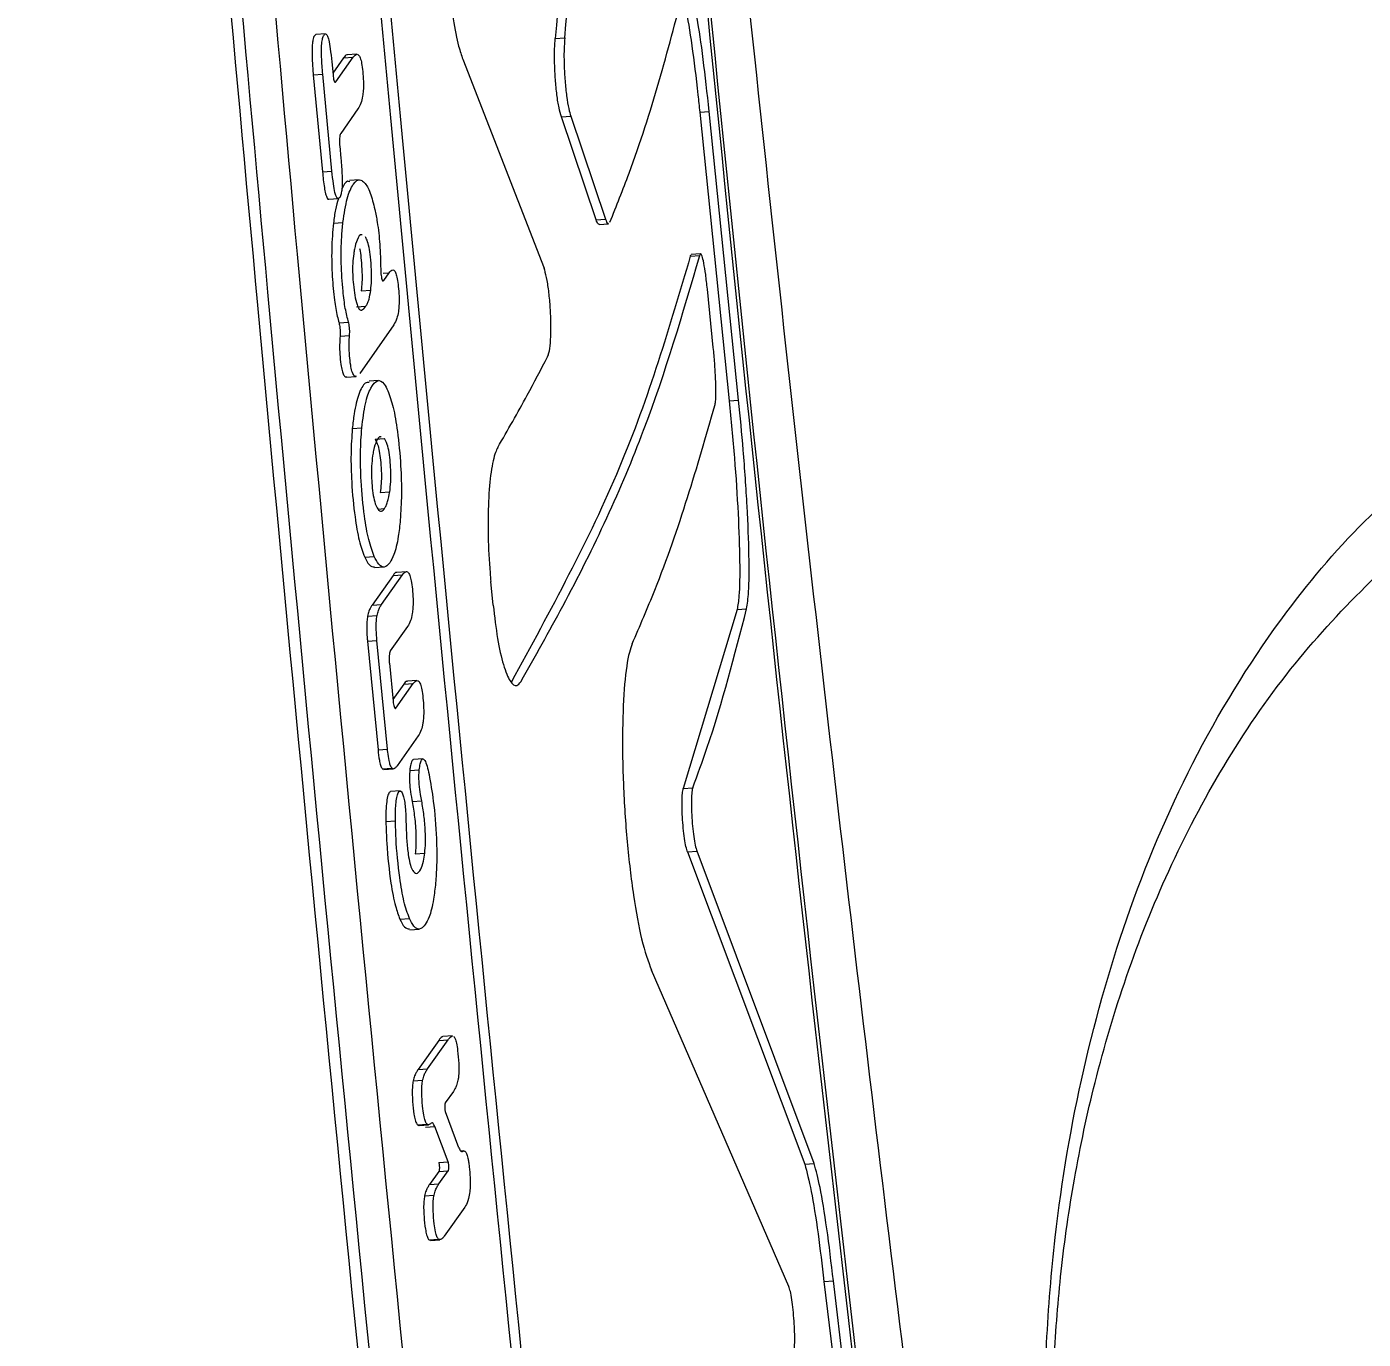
# Model space of a CAD drawing. Header units: millimetres. Extents: x -7720 to 6073, y -7402 to 5433.
# Drawn here: x 1649.54 to 1677.67, y -617.11 to -589.48 of the extents above; entities that cross this region are included whole.
import ezdxf

# ---------------------------------------------------------------- set-up
doc = ezdxf.new("R2010")
doc.units = ezdxf.units.MM
for name, color, linetype in [('DIKOM_ОБЪЕКТ', 7, 'Continuous'), ('DIKOM_РАЗМЕР_ЗОНА', 7, 'Continuous'), ('DIKOM_РАЗМЕР_ОБЪЕКТА', 7, 'Continuous')]:
    doc.layers.add(name, color=color, linetype=linetype)
doc.styles.add('style1', font='arial.ttf', dxfattribs={"width": 0.8})
doc.dimstyles.new('1-50', dxfattribs={"dimtxt": 300, "dimasz": 200, "dimexe": 100, "dimexo": 0, "dimgap": 100, "dimtad": 1, "dimtxsty": 'style1', "dimcen": 200, "dimclrd": 7, "dimclre": 7, "dimclrt": 7, "dimadec": 1, "dimazin": 2, "dimtfac": 1, "dimtmove": 0, "dimatfit": 2, "dimfxl": 0, "dimlwd": 25, "dimlwe": 18, "dimarcsym": 0})

# ---------------------------------------------------------------- blocks, each defined once
blk = doc.blocks.new('*D1')
at = {"layer": 'Defpoints', "color": 0, "transparency": 16777216}
for p in [(-3938.714, 77.288), (4572.676, -275.211), (4572.676, -6577.897)]:
    blk.add_point(p, dxfattribs=at)
at = {"layer": 'DIKOM_РАЗМЕР_ОБЪЕКТА', "color": 7, "lineweight": 18, "transparency": 16777216}
for p, q in [((-3938.714, 77.288), (-3938.714, -6677.897)), ((4572.676, -275.211), (4572.676, -6677.897))]:
    blk.add_line(p, q, dxfattribs=at)
at = {"layer": 'DIKOM_РАЗМЕР_ОБЪЕКТА', "color": 7, "lineweight": 25, "transparency": 16777216}
blk.add_line((-3738.714, -6577.897), (4372.676, -6577.897), dxfattribs=at)
at = {"layer": 'DIKOM_РАЗМЕР_ОБЪЕКТА', "color": 7, "transparency": 16777216}
for points in [[(-3738.714, -6544.563), (-3738.714, -6611.23), (-3938.714, -6577.897)], [(4372.676, -6544.563), (4372.676, -6611.23), (4572.676, -6577.897)]]:
    blk.add_solid(points, dxfattribs=at)
at = {"layer": 'DIKOM_РАЗМЕР_ОБЪЕКТА', "color": 7, "transparency": 16777216, "insert": (316.981, -6324.725), "char_height": 300, "attachment_point": 5, "style": 'style1'}
blk.add_mtext('8500', dxfattribs=at)
blk = doc.blocks.new('*D2')
at = {"layer": 'Defpoints', "color": 0, "transparency": 16777216}
for p in [(-2365.162, 5433.022), (-7269.562, -6016.09), (1800.959, -6016.09)]:
    blk.add_point(p, dxfattribs=at)
at = {"layer": 'DIKOM_РАЗМЕР_ЗОНА', "color": 7, "lineweight": 18, "transparency": 16777216}
for p, q in [((-2365.162, 5433.022), (-7369.562, 5433.022)), ((1800.959, -6016.09), (-7369.562, -6016.09))]:
    blk.add_line(p, q, dxfattribs=at)
at = {"layer": 'DIKOM_РАЗМЕР_ЗОНА', "color": 7, "lineweight": 25, "transparency": 16777216}
blk.add_line((-7269.562, 5233.022), (-7269.562, -5816.09), dxfattribs=at)
at = {"layer": 'DIKOM_РАЗМЕР_ЗОНА', "color": 7, "transparency": 16777216}
for points in [[(-7302.895, 5233.022), (-7236.229, 5233.022), (-7269.562, 5433.022)], [(-7302.895, -5816.09), (-7236.229, -5816.09), (-7269.562, -6016.09)]]:
    blk.add_solid(points, dxfattribs=at)
at = {"layer": 'DIKOM_РАЗМЕР_ЗОНА', "color": 7, "transparency": 16777216, "insert": (-7522.734, -291.534), "char_height": 300, "attachment_point": 5, "rotation": 90, "style": 'style1'}
blk.add_mtext('11500', dxfattribs=at)
blk = doc.blocks.new('*D3')
at = {"layer": 'Defpoints', "color": 0, "transparency": 16777216}
for p in [(-5938.714, -432.437), (6072.676, -1006.937), (6072.676, -7302.437)]:
    blk.add_point(p, dxfattribs=at)
at = {"layer": 'DIKOM_РАЗМЕР_ЗОНА', "color": 7, "lineweight": 18, "transparency": 16777216}
for p, q in [((-5938.714, -432.437), (-5938.714, -7402.437)), ((6072.676, -1006.937), (6072.676, -7402.437))]:
    blk.add_line(p, q, dxfattribs=at)
at = {"layer": 'DIKOM_РАЗМЕР_ЗОНА', "color": 7, "lineweight": 25, "transparency": 16777216}
blk.add_line((-5738.714, -7302.437), (5872.676, -7302.437), dxfattribs=at)
at = {"layer": 'DIKOM_РАЗМЕР_ЗОНА', "color": 7, "transparency": 16777216}
for points in [[(-5738.714, -7269.103), (-5738.714, -7335.77), (-5938.714, -7302.437)], [(5872.676, -7269.103), (5872.676, -7335.77), (6072.676, -7302.437)]]:
    blk.add_solid(points, dxfattribs=at)
at = {"layer": 'DIKOM_РАЗМЕР_ЗОНА', "color": 7, "transparency": 16777216, "insert": (66.981, -7049.265), "char_height": 300, "attachment_point": 5, "style": 'style1'}
blk.add_mtext('12000', dxfattribs=at)

msp = doc.modelspace()

# ---------------------------------------------------------------- linework, layer by layer
at = {"layer": 'DIKOM_ОБЪЕКТ', "color": 7, "linetype": 'Continuous', "lineweight": 15}
for p, q in [((1655.826, -589.627), (1655.626, -589.641)), ((1660.664, -589.722), (1660.863, -589.708)), ((1655.959, -590.218), (1655.985, -590.49)), ((1656.208, -590.133), (1655.981, -590.455)), ((1656.044, -590.637), (1656.408, -590.119)), ((1656.208, -590.133), (1656.408, -590.119)), ((1656.486, -590.054), (1656.286, -590.068)), ((1658.718, -590.16), (1660.427, -594.562)), ((1655.57, -590.491), (1655.77, -590.477)), ((1655.57, -590.491), (1655.763, -592.529)), ((1655.962, -592.515), (1655.77, -590.477)), ((1656.024, -590.638), (1656.044, -590.637)), ((1656.511, -591.206), (1656.147, -591.724)), ((1660.792, -591.376), (1660.99, -591.362)), ((1660.99, -591.362), (1661.72, -593.526)), ((1663.705, -591.272), (1663.903, -591.258)), ((1663.705, -591.272), (1664.326, -597.356)), ((1664.524, -597.342), (1663.903, -591.258)), ((1661.521, -593.54), (1660.792, -591.376)), ((1656.126, -591.983), (1656.151, -592.252)), ((1655.763, -592.529), (1655.962, -592.515)), ((1656.535, -592.701), (1656.335, -592.715)), ((1655.895, -593.109), (1656.095, -593.095)), ((1655.995, -593.61), (1656.195, -593.596)), ((1661.521, -593.54), (1661.72, -593.526)), ((1661.585, -593.641), (1661.784, -593.627)), ((1663.506, -594.308), (1663.705, -594.294)), ((1663.724, -594.26), (1663.526, -594.274)), ((1657.04, -594.667), (1657.164, -594.659)), ((1657.052, -594.823), (1657.164, -594.659)), ((1656.58, -595.034), (1656.78, -595.02)), ((1657.038, -594.824), (1657.052, -594.823)), ((1663.99, -596.23), (1663.865, -595)), ((1656.477, -595.376), (1656.677, -595.362)), ((1656.112, -595.714), (1656.312, -595.7)), ((1657.265, -595.75), (1656.549, -596.776)), ((1656.134, -595.992), (1656.334, -595.978)), ((1656.271, -596.853), (1656.471, -596.839)), ((1656.943, -596.929), (1656.743, -596.942)), ((1664.326, -597.356), (1664.524, -597.342)), ((1656.391, -597.938), (1656.591, -597.925)), ((1656.871, -598.164), (1657.071, -598.15)), ((1656.979, -599.285), (1657.179, -599.271)), ((1656.929, -599.633), (1657.068, -599.624)), ((1656.652, -600.643), (1656.852, -600.629)), ((1656.86, -600.866), (1657.06, -600.852)), ((1657.251, -601.029), (1656.807, -601.657)), ((1657.007, -601.644), (1657.45, -601.016)), ((1657.251, -601.029), (1657.45, -601.016)), ((1657.529, -600.951), (1657.329, -600.965)), ((1659.357, -601.659), (1659.307, -601.158)), ((1656.807, -601.657), (1657.007, -601.644)), ((1664.492, -601.747), (1663.359, -605.517)), ((1664.492, -601.747), (1664.691, -601.733)), ((1656.712, -601.89), (1656.912, -601.876)), ((1657.556, -602.103), (1657.191, -602.621)), ((1656.71, -602.413), (1656.91, -602.399)), ((1656.71, -602.413), (1656.933, -604.704)), ((1657.132, -604.69), (1656.91, -602.399)), ((1657.171, -602.879), (1657.249, -603.678)), ((1657.474, -603.32), (1657.245, -603.644)), ((1657.308, -603.825), (1657.673, -603.306)), ((1657.474, -603.32), (1657.673, -603.306)), ((1657.751, -603.242), (1657.551, -603.256)), ((1657.289, -603.826), (1657.308, -603.825)), ((1657.78, -604.408), (1657.337, -605.036)), ((1656.933, -604.704), (1657.132, -604.69)), ((1657.022, -605.1), (1657.222, -605.086)), ((1657.022, -605.1), (1657.057, -605.113)), ((1657.057, -605.116), (1657.257, -605.102)), ((1657.601, -605.138), (1657.801, -605.124)), ((1657.877, -604.894), (1657.677, -604.908)), ((1657.397, -605.569), (1657.197, -605.583)), ((1663.359, -605.517), (1663.557, -605.503)), ((1657.652, -605.793), (1657.852, -605.779)), ((1657.098, -606.214), (1657.298, -606.2)), ((1663.448, -606.852), (1663.647, -606.838)), ((1666.114, -613.414), (1663.647, -606.838)), ((1657.718, -606.893), (1657.917, -606.879)), ((1663.448, -606.852), (1665.916, -613.427)), ((1657.393, -608.267), (1657.593, -608.253)), ((1657.599, -608.49), (1657.799, -608.476)), ((1665.583, -616.003), (1662.691, -609.343)), ((1658.5, -610.728), (1658.3, -610.742)), ((1658.21, -610.822), (1657.775, -611.437)), ((1657.975, -611.423), (1658.41, -610.808)), ((1658.21, -610.822), (1658.41, -610.808)), ((1657.775, -611.437), (1657.975, -611.423)), ((1657.672, -611.672), (1657.872, -611.658)), ((1658.518, -611.896), (1658.349, -612.136)), ((1658.636, -613.086), (1658.35, -612.323)), ((1657.766, -612.601), (1657.966, -612.587)), ((1657.796, -612.611), (1657.996, -612.598)), ((1657.929, -612.651), (1658.128, -612.637)), ((1658.409, -613.378), (1658.128, -612.637)), ((1658.74, -613.147), (1658.685, -613.151)), ((1658.212, -613.582), (1658.015, -613.858)), ((1658.21, -613.392), (1658.409, -613.378)), ((1658.212, -613.582), (1658.412, -613.568)), ((1658.215, -613.844), (1658.412, -613.568)), ((1665.916, -613.427), (1666.114, -613.414)), ((1658.015, -613.858), (1658.215, -613.844)), ((1657.912, -614.093), (1658.112, -614.079)), ((1658.76, -614.33), (1658.325, -614.945)), ((1658.006, -615.022), (1658.206, -615.008)), ((1658.006, -615.022), (1658.036, -615.028)), ((1658.036, -615.032), (1658.236, -615.019)), ((1666.32, -615.896), (1666.519, -615.883)), ((1666.32, -615.896), (1670.76, -653.035)), ((1670.958, -653.021), (1666.519, -615.883))]:
    msp.add_line(p, q, dxfattribs=at)
for points, knots in [([(1651.505, -562.594), (1652.447, -573.51), (1655.636, -610.457), (1659.558, -647.354), (1662.321, -673.35)], [0, 0, 0, 0, 0.295436, 1, 1, 1, 1]), ([(1651.746, -562.594), (1652.679, -573.42), (1655.853, -610.279), (1659.776, -647.086), (1662.546, -673.082)], [0, 0, 0, 0, 0.2937248, 1, 1, 1, 1]), ([(1652.454, -562.594), (1653.357, -573.153), (1656.489, -609.745), (1660.413, -646.283), (1663.205, -672.277)], [0, 0, 0, 0, 0.288549, 1, 1, 1, 1]), ([(1665.063, -667.1), (1663.679, -654.488), (1660.913, -629.266), (1657.424, -594.429), (1655.449, -572.196), (1654.597, -562.594)], [0, 0, 0, 0, 0.362286, 0.724572, 1, 1, 1, 1]), ([(1654.798, -562.594), (1655.649, -572.185), (1657.623, -594.409), (1661.111, -629.242), (1663.879, -654.471), (1665.262, -667.086)], [0, 0, 0, 0, 0.275129, 0.637564, 1, 1, 1, 1]), ([(1671.767, -657.179), (1670.133, -644.106), (1666.867, -617.959), (1663.493, -586.42), (1661.941, -567.949), (1661.49, -562.594)], [0, 0, 0, 0, 0.4152222, 0.8304415, 1, 1, 1, 1]), ([(1671.82, -656.922), (1670.183, -643.85), (1666.909, -617.704), (1663.539, -586.25), (1661.995, -567.865), (1661.553, -562.594)], [0, 0, 0, 0, 0.4163411, 0.8326791, 1, 1, 1, 1]), ([(1675.905, -673.036), (1675.448, -670.199), (1674.4, -663.695), (1672.837, -653.325), (1671.202, -641.952), (1669.634, -630.39), (1668.132, -618.653), (1666.7, -606.748), (1665.339, -594.687), (1664.057, -582.473), (1662.999, -571.772), (1662.404, -565.105), (1662.179, -562.594)], [0, 0, 0, 0, 0.081496, 0.186806, 0.29255, 0.398703, 0.505243, 0.612145, 0.719386, 0.826945, 0.934799, 1, 1, 1, 1]), ([(1661.696, -572.015), (1661.619, -574.959), (1661.465, -580.85), (1660.931, -586.764), (1660.664, -589.722)], [0, 0, 0, 0, 0.499801, 1, 1, 1, 1]), ([(1660.863, -589.708), (1661.13, -586.752), (1661.664, -580.838), (1661.818, -574.948), (1661.895, -572.002)], [0, 0, 0, 0, 0.499802, 1, 1, 1, 1]), ([(1658.387, -587.092), (1658.383, -587.335), (1658.375, -587.821), (1658.422, -588.612), (1658.508, -589.332), (1658.614, -589.863), (1658.688, -590.075), (1658.718, -590.16)], [0, 0, 0, 0, 0.214259, 0.428602, 0.642587, 0.856485, 1, 1, 1, 1]), ([(1661.814, -593.592), (1661.951, -593.249), (1662.606, -591.614), (1663.031, -589.994), (1663.366, -588.714)], [0, 0, 0, 0, 0.210075, 1, 1, 1, 1]), ([(1663.29, -588.673), (1663.328, -588.79), (1663.406, -589.023), (1663.539, -589.837), (1663.64, -590.646), (1663.692, -591.152), (1663.705, -591.272)], [0, 0, 0, 0, 0.301899, 0.603723, 0.905476, 1, 1, 1, 1]), ([(1663.903, -591.258), (1663.862, -590.88), (1663.78, -590.124), (1663.645, -589.223), (1663.564, -588.909), (1663.524, -588.752)], [0, 0, 0, 0, 0.333277, 0.666614, 1, 1, 1, 1]), ([(1655.627, -589.642), (1655.615, -589.648), (1655.591, -589.66), (1655.563, -589.737), (1655.547, -589.853), (1655.541, -590.006), (1655.547, -590.226), (1655.561, -590.394), (1655.57, -590.491)], [0, 0, 0, 0, 0.146399, 0.310937, 0.427153, 0.543019, 0.738156, 1, 1, 1, 1]), ([(1655.77, -590.477), (1655.759, -590.357), (1655.745, -590.182), (1655.741, -589.948), (1655.75, -589.8), (1655.773, -589.691), (1655.804, -589.632), (1655.838, -589.619), (1655.87, -589.669), (1655.9, -589.772), (1655.932, -589.957), (1655.949, -590.123), (1655.959, -590.218)], [0, 0, 0, 0, 0.183948, 0.267057, 0.351041, 0.423269, 0.512697, 0.606597, 0.67271, 0.7386, 0.850508, 1, 1, 1, 1]), ([(1660.792, -591.376), (1660.775, -591.317), (1660.741, -591.2), (1660.697, -590.915), (1660.665, -590.587), (1660.648, -590.247), (1660.647, -589.942), (1660.659, -589.792), (1660.664, -589.722)], [0, 0, 0, 0, 0.170326, 0.340828, 0.511219, 0.681525, 0.851886, 1, 1, 1, 1]), ([(1660.863, -589.708), (1660.857, -589.79), (1660.845, -589.953), (1660.848, -590.278), (1660.867, -590.619), (1660.901, -590.942), (1660.944, -591.205), (1660.976, -591.312), (1660.99, -591.362)], [0, 0, 0, 0, 0.170347, 0.340934, 0.511404, 0.681738, 0.852067, 1, 1, 1, 1]), ([(1656.286, -590.074), (1656.283, -590.072), (1656.255, -590.06), (1656.23, -590.099), (1656.208, -590.133)], [0, 0, 0, 0, 0.129832, 1, 1, 1, 1]), ([(1656.408, -590.119), (1656.435, -590.086), (1656.475, -590.038), (1656.53, -590.069), (1656.567, -590.146), (1656.597, -590.289), (1656.618, -590.471), (1656.628, -590.66), (1656.624, -590.823), (1656.606, -590.969), (1656.569, -591.11), (1656.532, -591.171), (1656.511, -591.206)], [0, 0, 0, 0, 0.190658, 0.272187, 0.35452, 0.42644, 0.513348, 0.604428, 0.669552, 0.73445, 0.845687, 1, 1, 1, 1]), ([(1655.985, -590.49), (1655.987, -590.512), (1655.992, -590.556), (1656.005, -590.607), (1656.019, -590.639), (1656.033, -590.648), (1656.041, -590.64), (1656.044, -590.637)], [0, 0, 0, 0, 0.212262, 0.425306, 0.638663, 0.853355, 1, 1, 1, 1]), ([(1656.147, -591.724), (1656.145, -591.727), (1656.139, -591.736), (1656.13, -591.766), (1656.123, -591.822), (1656.121, -591.89), (1656.123, -591.946), (1656.125, -591.976), (1656.126, -591.983)], [0, 0, 0, 0, 0.070298, 0.287049, 0.503684, 0.719081, 0.933105, 1, 1, 1, 1]), ([(1656.151, -592.252), (1656.161, -592.37), (1656.176, -592.543), (1656.18, -592.775), (1656.171, -592.922), (1656.149, -593.03), (1656.118, -593.09), (1656.083, -593.104), (1656.051, -593.054), (1656.02, -592.952), (1655.989, -592.77), (1655.972, -592.607), (1655.962, -592.515)], [0, 0, 0, 0, 0.182614, 0.266038, 0.350355, 0.422701, 0.513449, 0.608981, 0.675577, 0.742003, 0.853318, 1, 1, 1, 1]), ([(1655.763, -592.529), (1655.775, -592.644), (1655.792, -592.812), (1655.828, -593), (1655.86, -593.087), (1655.883, -593.117), (1655.894, -593.108), (1655.895, -593.107)], [0, 0, 0, 0, 0.425631, 0.620424, 0.817356, 0.986154, 1, 1, 1, 1]), ([(1656.336, -592.743), (1656.321, -592.735), (1656.261, -592.706), (1656.208, -592.817), (1656.17, -592.9)], [0, 0, 0, 0, 0.259805, 1, 1, 1, 1]), ([(1656.195, -593.596), (1656.222, -593.416), (1656.277, -593.056), (1656.412, -592.76), (1656.54, -592.665), (1656.622, -592.738), (1656.648, -592.761)], [0, 0, 0, 0, 0.27452, 0.548364, 0.855842, 1, 1, 1, 1]), ([(1656.648, -592.761), (1656.669, -592.787), (1656.71, -592.839), (1656.786, -593.005), (1656.835, -593.199), (1656.866, -593.324)], [0, 0, 0, 0, 0.264418, 0.526184, 1, 1, 1, 1]), ([(1656.099, -593.102), (1656.077, -593.171), (1656.034, -593.302), (1656.007, -593.512), (1655.995, -593.61)], [0, 0, 0, 0, 0.528887, 1, 1, 1, 1]), ([(1656.866, -593.324), (1656.884, -593.412), (1656.927, -593.629), (1656.977, -594.065), (1656.985, -594.404), (1656.99, -594.578)], [0, 0, 0, 0, 0.248148, 0.616611, 1, 1, 1, 1]), ([(1655.995, -593.61), (1655.979, -593.789), (1655.948, -594.134), (1655.964, -594.722), (1656.008, -595.205), (1656.062, -595.536), (1656.099, -595.668), (1656.112, -595.714)], [0, 0, 0, 0, 0.266903, 0.515314, 0.736127, 0.907521, 1, 1, 1, 1]), ([(1656.312, -595.7), (1656.288, -595.608), (1656.24, -595.424), (1656.187, -594.986), (1656.152, -594.465), (1656.159, -593.957), (1656.185, -593.696), (1656.195, -593.596)], [0, 0, 0, 0, 0.172462, 0.343952, 0.597268, 0.845484, 1, 1, 1, 1]), ([(1661.585, -593.637), (1661.578, -593.637), (1661.558, -593.635), (1661.535, -593.577), (1661.521, -593.54)], [0, 0, 0, 0, 0.359651, 1, 1, 1, 1]), ([(1661.72, -593.526), (1661.736, -593.571), (1661.759, -593.633), (1661.778, -593.618), (1661.783, -593.614)], [0, 0, 0, 0, 0.730363, 1, 1, 1, 1]), ([(1656.596, -593.861), (1656.593, -593.859), (1656.555, -593.835), (1656.497, -593.939), (1656.444, -594.101), (1656.425, -594.225), (1656.42, -594.259)], [0, 0, 0, 0, 0.050142, 0.522178, 0.867307, 1, 1, 1, 1]), ([(1656.542, -594.143), (1656.546, -594.161), (1656.562, -594.229), (1656.581, -594.406), (1656.597, -594.63), (1656.597, -594.859), (1656.586, -594.977), (1656.58, -595.034)], [0, 0, 0, 0, 0.0782428, 0.2961162, 0.5593875, 0.7842891, 1, 1, 1, 1]), ([(1656.78, -595.02), (1656.786, -594.957), (1656.798, -594.829), (1656.796, -594.579), (1656.776, -594.335), (1656.745, -594.114), (1656.706, -593.971), (1656.679, -593.922), (1656.667, -593.901)], [0, 0, 0, 0, 0.16697, 0.3346358, 0.5383469, 0.7053788, 0.8731984, 1, 1, 1, 1]), ([(1656.42, -594.259), (1656.412, -594.324), (1656.397, -594.453), (1656.397, -594.687), (1656.414, -594.919), (1656.443, -595.145), (1656.485, -595.322), (1656.534, -595.436), (1656.6, -595.455), (1656.647, -595.399), (1656.677, -595.362)], [0, 0, 0, 0, 0.112059, 0.22497, 0.322069, 0.438223, 0.565489, 0.657372, 0.778797, 1, 1, 1, 1]), ([(1663.506, -594.308), (1663.071, -595.791), (1662.2, -598.758), (1660.559, -601.773), (1659.737, -603.282)], [0, 0, 0, 0, 0.49949, 1, 1, 1, 1]), ([(1659.936, -603.268), (1660.237, -602.737), (1661.242, -600.964), (1662.632, -597.963), (1663.347, -595.518), (1663.705, -594.294)], [0, 0, 0, 0, 0.175943, 0.587688, 1, 1, 1, 1]), ([(1663.506, -594.308), (1663.508, -594.302), (1663.513, -594.281), (1663.521, -594.285), (1663.527, -594.288)], [0, 0, 0, 0, 0.290214, 1, 1, 1, 1]), ([(1663.865, -595), (1663.854, -594.895), (1663.83, -594.684), (1663.791, -594.44), (1663.753, -594.287), (1663.723, -594.244), (1663.71, -594.28), (1663.705, -594.294)], [0, 0, 0, 0, 0.214562, 0.429217, 0.643932, 0.858609, 1, 1, 1, 1]), ([(1656.99, -594.578), (1656.99, -594.601), (1656.991, -594.648), (1656.998, -594.716), (1657.009, -594.774), (1657.022, -594.813), (1657.034, -594.832), (1657.04, -594.828), (1657.041, -594.828)], [0, 0, 0, 0, 0.18679, 0.374236, 0.561425, 0.7489, 0.937547, 1, 1, 1, 1]), ([(1657.164, -594.659), (1657.19, -594.626), (1657.228, -594.579), (1657.282, -594.609), (1657.317, -594.684), (1657.346, -594.821), (1657.366, -594.997), (1657.378, -595.182), (1657.375, -595.349), (1657.36, -595.499), (1657.324, -595.649), (1657.287, -595.712), (1657.265, -595.75)], [0, 0, 0, 0, 0.190443, 0.269891, 0.350123, 0.420671, 0.504474, 0.593098, 0.660655, 0.72807, 0.834756, 1, 1, 1, 1]), ([(1660.503, -596.424), (1660.513, -596.399), (1660.537, -596.338), (1660.563, -596.146), (1660.576, -595.859), (1660.569, -595.526), (1660.545, -595.186), (1660.506, -594.879), (1660.463, -594.672), (1660.436, -594.59), (1660.427, -594.562)], [0, 0, 0, 0, 0.09395, 0.233396, 0.372715, 0.511811, 0.650697, 0.789475, 0.928255, 1, 1, 1, 1]), ([(1656.677, -595.362), (1656.689, -595.343), (1656.712, -595.304), (1656.75, -595.203), (1656.768, -595.089), (1656.78, -595.02)], [0, 0, 0, 0, 0.289234, 0.572052, 1, 1, 1, 1]), ([(1656.112, -595.714), (1656.116, -595.729), (1656.124, -595.759), (1656.133, -595.822), (1656.137, -595.893), (1656.137, -595.952), (1656.134, -595.982), (1656.134, -595.992)], [0, 0, 0, 0, 0.207004, 0.434382, 0.660799, 0.887095, 1, 1, 1, 1]), ([(1656.334, -595.978), (1656.335, -595.957), (1656.338, -595.915), (1656.336, -595.843), (1656.329, -595.774), (1656.32, -595.727), (1656.314, -595.706), (1656.312, -595.7)], [0, 0, 0, 0, 0.22669, 0.454253, 0.680962, 0.907296, 1, 1, 1, 1]), ([(1656.134, -595.992), (1656.129, -596.052), (1656.121, -596.171), (1656.128, -596.385), (1656.148, -596.572), (1656.176, -596.723), (1656.211, -596.816), (1656.244, -596.858), (1656.264, -596.846), (1656.27, -596.843)], [0, 0, 0, 0, 0.161413, 0.323893, 0.5026, 0.633037, 0.763974, 0.925944, 1, 1, 1, 1]), ([(1656.47, -596.834), (1656.468, -596.836), (1656.453, -596.848), (1656.423, -596.819), (1656.385, -596.743), (1656.353, -596.593), (1656.331, -596.406), (1656.321, -596.198), (1656.327, -596.056), (1656.332, -595.991), (1656.334, -595.978)], [0, 0, 0, 0, 0.026298, 0.18005, 0.335504, 0.470112, 0.640923, 0.81552, 0.963531, 1, 1, 1, 1]), ([(1659.452, -598.336), (1659.663, -597.969), (1660.03, -597.331), (1660.362, -596.695), (1660.503, -596.424)], [0, 0, 0, 0, 0.574169, 1, 1, 1, 1]), ([(1664.025, -597.45), (1664.03, -597.426), (1664.041, -597.366), (1664.046, -597.177), (1664.04, -596.893), (1664.021, -596.561), (1664.001, -596.34), (1663.99, -596.23)], [0, 0, 0, 0, 0.143338, 0.35803, 0.572729, 0.787462, 1, 1, 1, 1]), ([(1656.744, -596.968), (1656.717, -596.968), (1656.639, -596.967), (1656.527, -597.186), (1656.436, -597.538), (1656.403, -597.832), (1656.391, -597.938)], [0, 0, 0, 0, 0.181219, 0.514789, 0.823948, 1, 1, 1, 1]), ([(1656.591, -597.925), (1656.614, -597.742), (1656.66, -597.378), (1656.781, -597.053), (1656.916, -596.897), (1657.043, -596.948), (1657.114, -597.089), (1657.139, -597.14)], [0, 0, 0, 0, 0.216301, 0.432252, 0.667452, 0.880999, 1, 1, 1, 1]), ([(1657.139, -597.14), (1657.178, -597.248), (1657.256, -597.464), (1657.352, -598.031), (1657.413, -598.669), (1657.434, -599.333), (1657.412, -599.688), (1657.4, -599.864)], [0, 0, 0, 0, 0.191585, 0.383504, 0.62259, 0.812909, 1, 1, 1, 1]), ([(1662.282, -602.472), (1662.445, -602.093), (1663.17, -600.41), (1663.652, -598.743), (1664.025, -597.45)], [0, 0, 0, 0, 0.224833, 1, 1, 1, 1]), ([(1664.326, -597.356), (1664.364, -597.756), (1664.441, -598.556), (1664.518, -599.753), (1664.553, -600.772), (1664.541, -601.447), (1664.506, -601.662), (1664.492, -601.747)], [0, 0, 0, 0, 0.214614, 0.4292558, 0.6439653, 0.8587289, 1, 1, 1, 1]), ([(1664.691, -601.733), (1664.707, -601.628), (1664.743, -601.389), (1664.749, -600.643), (1664.709, -599.597), (1664.63, -598.437), (1664.558, -597.691), (1664.524, -597.342)], [0, 0, 0, 0, 0.168078, 0.382759, 0.597482, 0.812215, 1, 1, 1, 1]), ([(1656.391, -597.938), (1656.379, -598.113), (1656.355, -598.463), (1656.375, -599.126), (1656.435, -599.76), (1656.533, -600.324), (1656.613, -600.536), (1656.652, -600.643)], [0, 0, 0, 0, 0.187125, 0.374486, 0.618733, 0.809298, 1, 1, 1, 1]), ([(1656.852, -600.629), (1656.812, -600.522), (1656.732, -600.308), (1656.634, -599.741), (1656.574, -599.104), (1656.555, -598.444), (1656.579, -598.096), (1656.591, -597.925)], [0, 0, 0, 0, 0.19169, 0.38377, 0.627359, 0.816218, 1, 1, 1, 1]), ([(1657, -598.117), (1656.994, -598.114), (1656.959, -598.094), (1656.902, -598.189), (1656.847, -598.338), (1656.825, -598.474), (1656.818, -598.515)], [0, 0, 0, 0, 0.075937, 0.470464, 0.839743, 1, 1, 1, 1]), ([(1685.849, -632.516), (1684.758, -632.738), (1682.531, -633.19), (1680.546, -633.065), (1678.775, -632.774), (1677.217, -632.322), (1675.425, -631.297), (1673.988, -629.947), (1673.004, -628.525), (1672.286, -627.01), (1671.679, -625.243), (1671.157, -622.72), (1670.942, -619.775), (1670.984, -617.168), (1671.205, -614.474), (1671.733, -611.376), (1672.719, -607.966), (1674.123, -604.715), (1675.847, -601.965), (1677.769, -599.702), (1679.172, -598.604), (1679.88, -598.05)], [0, 0, 0, 0, 0.0713182, 0.1455335, 0.1511414, 0.2166827, 0.2835491, 0.3372081, 0.391821, 0.4251653, 0.4591146, 0.5134565, 0.5679405, 0.604074, 0.6411268, 0.7022445, 0.7649107, 0.8302378, 0.8968699, 0.9479876, 1, 1, 1, 1]), ([(1656.871, -598.164), (1656.892, -598.202), (1656.928, -598.266), (1656.968, -598.455), (1656.992, -598.657), (1657.006, -598.881), (1657.001, -599.107), (1656.986, -599.225), (1656.979, -599.285)], [0, 0, 0, 0, 0.2198534, 0.3660484, 0.5119305, 0.6775993, 0.8356321, 1, 1, 1, 1]), ([(1657.179, -599.271), (1657.187, -599.203), (1657.202, -599.08), (1657.205, -598.856), (1657.192, -598.643), (1657.167, -598.434), (1657.125, -598.245), (1657.09, -598.183), (1657.071, -598.15)], [0, 0, 0, 0, 0.185748, 0.332245, 0.478672, 0.635134, 0.802646, 1, 1, 1, 1]), ([(1659.452, -598.336), (1659.437, -598.367), (1659.382, -598.478), (1659.306, -598.828), (1659.251, -599.449), (1659.243, -600.196), (1659.273, -600.787), (1659.302, -601.098), (1659.307, -601.158)], [0, 0, 0, 0, 0.087414, 0.303046, 0.51857, 0.733551, 0.947784, 1, 1, 1, 1]), ([(1656.818, -598.515), (1656.81, -598.584), (1656.795, -598.707), (1656.793, -598.931), (1656.806, -599.146), (1656.832, -599.356), (1656.874, -599.538), (1656.908, -599.599), (1656.926, -599.63)], [0, 0, 0, 0, 0.1851009, 0.3346526, 0.4840838, 0.6455903, 0.8198694, 1, 1, 1, 1]), ([(1657.068, -599.624), (1657.08, -599.604), (1657.104, -599.565), (1657.143, -599.46), (1657.165, -599.344), (1657.179, -599.271)], [0, 0, 0, 0, 0.273272, 0.546587, 1, 1, 1, 1]), ([(1656.926, -599.63), (1656.939, -599.646), (1656.967, -599.677), (1657.015, -599.682), (1657.048, -599.646), (1657.068, -599.624)], [0, 0, 0, 0, 0.279, 0.554054, 1, 1, 1, 1]), ([(1672.856, -627.071), (1672.78, -626.955), (1672.54, -626.594), (1672.187, -625.804), (1671.816, -624.728), (1671.527, -623.541), (1671.31, -622.232), (1671.172, -620.787), (1671.117, -619.196), (1671.154, -617.472), (1671.3, -615.62), (1671.582, -613.67), (1672.027, -611.585), (1672.675, -609.408), (1673.565, -607.181), (1674.705, -605.007), (1676.086, -602.984), (1677.674, -601.262), (1678.862, -600.176), (1679.564, -599.763), (1679.635, -599.721)], [0, 0, 0, 0, 0.024284, 0.075946, 0.122113, 0.164732, 0.205047, 0.247492, 0.291561, 0.339965, 0.393167, 0.450876, 0.514075, 0.587081, 0.664669, 0.747381, 0.83178, 0.913274, 0.991151, 1, 1, 1, 1]), ([(1657.4, -599.864), (1657.388, -599.982), (1657.357, -600.28), (1657.28, -600.592), (1657.21, -600.712), (1657.181, -600.762)], [0, 0, 0, 0, 0.274955, 0.69497, 1, 1, 1, 1]), ([(1656.652, -600.643), (1656.683, -600.704), (1656.752, -600.842), (1656.821, -600.847), (1656.859, -600.85)], [0, 0, 0, 0, 0.442803, 1, 1, 1, 1]), ([(1657.181, -600.762), (1657.153, -600.794), (1657.08, -600.878), (1656.964, -600.844), (1656.884, -600.689), (1656.852, -600.629)], [0, 0, 0, 0, 0.272779, 0.717981, 1, 1, 1, 1]), ([(1657.329, -600.971), (1657.325, -600.969), (1657.298, -600.957), (1657.273, -600.996), (1657.251, -601.029)], [0, 0, 0, 0, 0.1298121, 1, 1, 1, 1]), ([(1657.45, -601.016), (1657.478, -600.982), (1657.517, -600.935), (1657.573, -600.966), (1657.61, -601.043), (1657.641, -601.186), (1657.662, -601.367), (1657.673, -601.557), (1657.668, -601.72), (1657.651, -601.866), (1657.614, -602.007), (1657.577, -602.067), (1657.556, -602.103)], [0, 0, 0, 0, 0.191419, 0.272819, 0.355074, 0.426974, 0.513789, 0.604759, 0.669842, 0.734725, 0.845941, 1, 1, 1, 1]), ([(1656.807, -601.657), (1656.796, -601.675), (1656.773, -601.71), (1656.739, -601.778), (1656.721, -601.853), (1656.712, -601.89)], [0, 0, 0, 0, 0.332398, 0.661112, 1, 1, 1, 1]), ([(1656.912, -601.876), (1656.921, -601.839), (1656.939, -601.765), (1656.972, -601.696), (1656.995, -601.661), (1657.007, -601.644)], [0, 0, 0, 0, 0.3368981, 0.6664352, 1, 1, 1, 1]), ([(1659.357, -601.659), (1659.385, -601.901), (1659.442, -602.385), (1659.57, -602.943), (1659.711, -603.291), (1659.839, -603.388), (1659.909, -603.303), (1659.936, -603.268)], [0, 0, 0, 0, 0.2137162, 0.4274758, 0.6416453, 0.8565594, 1, 1, 1, 1]), ([(1663.557, -605.503), (1663.659, -605.225), (1664.119, -603.963), (1664.44, -602.71), (1664.691, -601.733)], [0, 0, 0, 0, 0.220434, 1, 1, 1, 1]), ([(1656.712, -601.89), (1656.707, -601.926), (1656.696, -601.998), (1656.692, -602.154), (1656.699, -602.295), (1656.707, -602.385), (1656.71, -602.413)], [0, 0, 0, 0, 0.254528, 0.509612, 0.843575, 1, 1, 1, 1]), ([(1656.91, -602.399), (1656.904, -602.324), (1656.893, -602.2), (1656.894, -602.027), (1656.903, -601.93), (1656.911, -601.886), (1656.912, -601.876)], [0, 0, 0, 0, 0.405944, 0.66572, 0.926593, 1, 1, 1, 1]), ([(1662.282, -602.472), (1662.262, -602.527), (1662.197, -602.706), (1662.115, -603.274), (1662.07, -604.251), (1662.088, -605.423), (1662.168, -606.654), (1662.304, -607.795), (1662.485, -608.792), (1662.62, -609.153), (1662.691, -609.343)], [0, 0, 0, 0, 0.059755, 0.192142, 0.324517, 0.456791, 0.588915, 0.720937, 0.852965, 1, 1, 1, 1]), ([(1657.191, -602.621), (1657.19, -602.623), (1657.184, -602.633), (1657.175, -602.662), (1657.168, -602.718), (1657.166, -602.786), (1657.168, -602.842), (1657.17, -602.872), (1657.171, -602.879)], [0, 0, 0, 0, 0.070298, 0.287378, 0.503812, 0.719125, 0.933097, 1, 1, 1, 1]), ([(1657.552, -603.263), (1657.547, -603.261), (1657.52, -603.25), (1657.495, -603.288), (1657.474, -603.32)], [0, 0, 0, 0, 0.153711, 1, 1, 1, 1]), ([(1657.673, -603.306), (1657.701, -603.274), (1657.74, -603.226), (1657.796, -603.257), (1657.833, -603.335), (1657.864, -603.479), (1657.885, -603.662), (1657.897, -603.854), (1657.893, -604.021), (1657.876, -604.169), (1657.838, -604.311), (1657.802, -604.372), (1657.78, -604.408)], [0, 0, 0, 0, 0.188795, 0.270395, 0.352863, 0.424653, 0.512038, 0.6039, 0.669887, 0.735675, 0.845869, 1, 1, 1, 1]), ([(1657.249, -603.678), (1657.251, -603.7), (1657.257, -603.744), (1657.269, -603.795), (1657.284, -603.827), (1657.298, -603.836), (1657.305, -603.828), (1657.308, -603.825)], [0, 0, 0, 0, 0.21224, 0.425178, 0.639012, 0.853708, 1, 1, 1, 1]), ([(1656.933, -604.704), (1656.941, -604.78), (1656.955, -604.903), (1656.986, -605.035), (1657.009, -605.083), (1657.021, -605.098), (1657.022, -605.1)], [0, 0, 0, 0, 0.424302, 0.693688, 0.96375, 1, 1, 1, 1]), ([(1657.222, -605.086), (1657.212, -605.069), (1657.191, -605.036), (1657.161, -604.917), (1657.143, -604.793), (1657.134, -604.71), (1657.132, -604.69)], [0, 0, 0, 0, 0.26585, 0.531893, 0.889283, 1, 1, 1, 1]), ([(1657.337, -605.036), (1657.325, -605.051), (1657.301, -605.081), (1657.263, -605.11), (1657.236, -605.094), (1657.222, -605.086)], [0, 0, 0, 0, 0.32726, 0.657994, 1, 1, 1, 1]), ([(1657.601, -605.138), (1657.598, -605.178), (1657.592, -605.259), (1657.596, -605.398), (1657.611, -605.572), (1657.633, -605.699), (1657.65, -605.781), (1657.652, -605.793)], [0, 0, 0, 0, 0.191417, 0.383595, 0.567536, 0.932622, 1, 1, 1, 1]), ([(1657.678, -604.916), (1657.674, -604.914), (1657.659, -604.905), (1657.634, -604.958), (1657.612, -605.038), (1657.603, -605.113), (1657.601, -605.138)], [0, 0, 0, 0, 0.1126704, 0.4406898, 0.8172851, 1, 1, 1, 1]), ([(1657.852, -605.779), (1657.843, -605.734), (1657.822, -605.627), (1657.8, -605.459), (1657.792, -605.289), (1657.795, -605.187), (1657.799, -605.137), (1657.801, -605.124)], [0, 0, 0, 0, 0.23778, 0.559598, 0.748478, 0.937913, 1, 1, 1, 1]), ([(1657.801, -605.124), (1657.806, -605.079), (1657.815, -605.011), (1657.832, -604.952), (1657.852, -604.908), (1657.88, -604.882), (1657.922, -604.925), (1657.965, -605.042), (1657.994, -605.16), (1658.008, -605.219)], [0, 0, 0, 0, 0.146739, 0.219314, 0.291907, 0.438507, 0.583177, 0.790841, 1, 1, 1, 1]), ([(1658.008, -605.219), (1658.039, -605.402), (1658.11, -605.81), (1658.165, -606.494), (1658.173, -607.096), (1658.153, -607.384), (1658.144, -607.506)], [0, 0, 0, 0, 0.266617, 0.59593, 0.828947, 1, 1, 1, 1]), ([(1657.197, -605.59), (1657.191, -605.589), (1657.171, -605.587), (1657.141, -605.651), (1657.112, -605.788), (1657.098, -605.987), (1657.098, -606.137), (1657.098, -606.214)], [0, 0, 0, 0, 0.088542, 0.305702, 0.520092, 0.753617, 1, 1, 1, 1]), ([(1657.298, -606.2), (1657.299, -606.078), (1657.299, -605.894), (1657.325, -605.697), (1657.356, -605.601), (1657.391, -605.561), (1657.423, -605.576), (1657.441, -605.613), (1657.448, -605.627)], [0, 0, 0, 0, 0.307104, 0.4652297, 0.6237348, 0.77933, 0.9146916, 1, 1, 1, 1]), ([(1657.448, -605.627), (1657.458, -605.654), (1657.478, -605.71), (1657.5, -605.841), (1657.518, -606.034), (1657.521, -606.182), (1657.523, -606.28)], [0, 0, 0, 0, 0.202374, 0.405274, 0.606677, 1, 1, 1, 1]), ([(1663.448, -606.852), (1663.437, -606.82), (1663.415, -606.755), (1663.383, -606.574), (1663.357, -606.355), (1663.338, -606.116), (1663.33, -605.886), (1663.332, -605.691), (1663.344, -605.57), (1663.355, -605.531), (1663.359, -605.517)], [0, 0, 0, 0, 0.132095, 0.264315, 0.396515, 0.528693, 0.660848, 0.793015, 0.925174, 1, 1, 1, 1]), ([(1663.557, -605.503), (1663.554, -605.513), (1663.544, -605.548), (1663.532, -605.656), (1663.528, -605.845), (1663.535, -606.072), (1663.552, -606.311), (1663.578, -606.535), (1663.61, -606.718), (1663.633, -606.806), (1663.646, -606.835), (1663.647, -606.838)], [0, 0, 0, 0, 0.0578468, 0.1900778, 0.322295, 0.4544999, 0.5866495, 0.7188105, 0.8509832, 0.9831955, 1, 1, 1, 1]), ([(1657.652, -605.793), (1657.67, -605.899), (1657.706, -606.112), (1657.732, -606.448), (1657.733, -606.719), (1657.722, -606.84), (1657.718, -606.893)], [0, 0, 0, 0, 0.314161, 0.636595, 0.842563, 1, 1, 1, 1]), ([(1657.917, -606.879), (1657.923, -606.808), (1657.935, -606.666), (1657.928, -606.384), (1657.902, -606.074), (1657.869, -605.879), (1657.852, -605.779)], [0, 0, 0, 0, 0.208296, 0.416901, 0.703081, 1, 1, 1, 1]), ([(1657.098, -606.214), (1657.103, -606.365), (1657.118, -606.811), (1657.186, -607.443), (1657.289, -607.989), (1657.361, -608.182), (1657.393, -608.267)], [0, 0, 0, 0, 0.18774, 0.552452, 0.801853, 1, 1, 1, 1]), ([(1657.593, -608.253), (1657.554, -608.143), (1657.474, -607.923), (1657.374, -607.326), (1657.314, -606.729), (1657.302, -606.321), (1657.298, -606.2)], [0, 0, 0, 0, 0.2469631, 0.4938258, 0.849196, 1, 1, 1, 1]), ([(1657.523, -606.28), (1657.527, -606.39), (1657.534, -606.605), (1657.563, -606.89), (1657.603, -607.102), (1657.638, -607.202), (1657.658, -607.238), (1657.663, -607.246)], [0, 0, 0, 0, 0.283112, 0.551292, 0.745746, 0.940623, 1, 1, 1, 1]), ([(1657.663, -607.246), (1657.689, -607.274), (1657.748, -607.337), (1657.827, -607.239), (1657.888, -607.087), (1657.909, -606.937), (1657.917, -606.879)], [0, 0, 0, 0, 0.253182, 0.581326, 0.836297, 1, 1, 1, 1]), ([(1658.144, -607.506), (1658.131, -607.623), (1658.1, -607.919), (1658.021, -608.217), (1657.953, -608.333), (1657.924, -608.381)], [0, 0, 0, 0, 0.280097, 0.703667, 1, 1, 1, 1]), ([(1657.393, -608.267), (1657.425, -608.331), (1657.493, -608.469), (1657.561, -608.471), (1657.598, -608.472)], [0, 0, 0, 0, 0.465804, 1, 1, 1, 1]), ([(1657.924, -608.381), (1657.896, -608.414), (1657.821, -608.5), (1657.705, -608.471), (1657.624, -608.313), (1657.593, -608.253)], [0, 0, 0, 0, 0.280327, 0.724564, 1, 1, 1, 1]), ([(1658.3, -610.748), (1658.295, -610.747), (1658.276, -610.743), (1658.246, -610.775), (1658.222, -610.806), (1658.21, -610.822)], [0, 0, 0, 0, 0.17547, 0.585982, 1, 1, 1, 1]), ([(1658.41, -610.808), (1658.422, -610.792), (1658.447, -610.761), (1658.477, -610.729), (1658.495, -610.733), (1658.5, -610.734)], [0, 0, 0, 0, 0.424274, 0.834127, 1, 1, 1, 1]), ([(1658.524, -610.737), (1658.535, -610.75), (1658.556, -610.776), (1658.586, -610.883), (1658.613, -611.061), (1658.632, -611.264), (1658.636, -611.459), (1658.629, -611.582), (1658.62, -611.639), (1658.616, -611.661)], [0, 0, 0, 0, 0.1297543, 0.2599938, 0.4152199, 0.6540082, 0.7855608, 0.9178149, 1, 1, 1, 1]), ([(1657.775, -611.437), (1657.762, -611.456), (1657.738, -611.492), (1657.702, -611.562), (1657.682, -611.635), (1657.672, -611.672)], [0, 0, 0, 0, 0.337724, 0.664857, 1, 1, 1, 1]), ([(1657.872, -611.658), (1657.883, -611.621), (1657.902, -611.546), (1657.938, -611.478), (1657.963, -611.441), (1657.975, -611.423)], [0, 0, 0, 0, 0.341719, 0.66942, 1, 1, 1, 1]), ([(1657.672, -611.672), (1657.667, -611.709), (1657.655, -611.781), (1657.651, -611.937), (1657.661, -612.142), (1657.682, -612.343), (1657.715, -612.502), (1657.743, -612.574), (1657.76, -612.594), (1657.766, -612.601)], [0, 0, 0, 0, 0.128021, 0.2565399, 0.4132519, 0.6539607, 0.7905317, 0.9277366, 1, 1, 1, 1]), ([(1657.966, -612.587), (1657.955, -612.572), (1657.932, -612.542), (1657.9, -612.426), (1657.872, -612.241), (1657.854, -612.036), (1657.852, -611.843), (1657.86, -611.73), (1657.869, -611.676), (1657.872, -611.658)], [0, 0, 0, 0, 0.1353311, 0.271235, 0.4357471, 0.6732867, 0.8029201, 0.9331807, 1, 1, 1, 1]), ([(1658.616, -611.661), (1658.606, -611.699), (1658.587, -611.773), (1658.553, -611.841), (1658.529, -611.878), (1658.518, -611.896)], [0, 0, 0, 0, 0.342292, 0.669638, 1, 1, 1, 1]), ([(1658.349, -612.136), (1658.348, -612.137), (1658.346, -612.142), (1658.341, -612.156), (1658.337, -612.184), (1658.336, -612.218), (1658.338, -612.254), (1658.342, -612.288), (1658.346, -612.311), (1658.349, -612.32), (1658.35, -612.323)], [0, 0, 0, 0, 0.043135, 0.194165, 0.345094, 0.495145, 0.644224, 0.792558, 0.940801, 1, 1, 1, 1]), ([(1657.766, -612.601), (1657.775, -612.607), (1657.785, -612.614), (1657.794, -612.611), (1657.796, -612.61)], [0, 0, 0, 0, 0.863847, 1, 1, 1, 1]), ([(1658.046, -612.569), (1658.038, -612.576), (1658.022, -612.59), (1657.995, -612.602), (1657.976, -612.592), (1657.966, -612.587)], [0, 0, 0, 0, 0.309875, 0.651315, 1, 1, 1, 1]), ([(1658.128, -612.637), (1658.116, -612.611), (1658.092, -612.559), (1658.063, -612.554), (1658.049, -612.567), (1658.046, -612.569)], [0, 0, 0, 0, 0.4515681, 0.9035152, 1, 1, 1, 1]), ([(1658.636, -613.086), (1658.648, -613.113), (1658.673, -613.168), (1658.698, -613.162), (1658.71, -613.159)], [0, 0, 0, 0, 0.489078, 1, 1, 1, 1]), ([(1658.71, -613.159), (1658.716, -613.156), (1658.726, -613.15), (1658.744, -613.145), (1658.757, -613.152), (1658.765, -613.155)], [0, 0, 0, 0, 0.29792, 0.596327, 1, 1, 1, 1]), ([(1658.765, -613.155), (1658.775, -613.169), (1658.796, -613.195), (1658.821, -613.283), (1658.839, -613.382), (1658.857, -613.516), (1658.872, -613.685), (1658.875, -613.87), (1658.865, -614.026), (1658.834, -614.191), (1658.795, -614.278), (1658.766, -614.322), (1658.76, -614.33)], [0, 0, 0, 0, 0.08755, 0.175452, 0.226544, 0.293501, 0.428406, 0.51918, 0.610131, 0.730342, 0.947659, 1, 1, 1, 1]), ([(1658.21, -613.392), (1658.21, -613.392), (1658.213, -613.399), (1658.217, -613.417), (1658.222, -613.449), (1658.224, -613.484), (1658.224, -613.519), (1658.222, -613.55), (1658.217, -613.572), (1658.214, -613.579), (1658.212, -613.582)], [0, 0, 0, 0, 0.016736, 0.162551, 0.307711, 0.451971, 0.596254, 0.740774, 0.886367, 1, 1, 1, 1]), ([(1658.412, -613.568), (1658.412, -613.567), (1658.415, -613.563), (1658.419, -613.549), (1658.423, -613.522), (1658.424, -613.488), (1658.423, -613.452), (1658.419, -613.418), (1658.414, -613.393), (1658.411, -613.382), (1658.409, -613.378)], [0, 0, 0, 0, 0.037785, 0.184951, 0.331449, 0.477468, 0.622509, 0.766903, 0.911091, 1, 1, 1, 1]), ([(1665.916, -613.427), (1665.96, -613.596), (1666.049, -613.933), (1666.193, -614.831), (1666.279, -615.553), (1666.32, -615.896)], [0, 0, 0, 0, 0.343813, 0.687757, 1, 1, 1, 1]), ([(1666.519, -615.883), (1666.473, -615.505), (1666.382, -614.749), (1666.239, -613.878), (1666.154, -613.563), (1666.114, -613.414)], [0, 0, 0, 0, 0.343856, 0.6877941, 1, 1, 1, 1]), ([(1658.015, -613.858), (1658.002, -613.877), (1657.978, -613.914), (1657.942, -613.983), (1657.922, -614.056), (1657.912, -614.093)], [0, 0, 0, 0, 0.33792, 0.665012, 1, 1, 1, 1]), ([(1658.112, -614.079), (1658.122, -614.042), (1658.142, -613.967), (1658.178, -613.899), (1658.202, -613.863), (1658.215, -613.844)], [0, 0, 0, 0, 0.341815, 0.669492, 1, 1, 1, 1]), ([(1657.912, -614.093), (1657.907, -614.13), (1657.895, -614.202), (1657.891, -614.358), (1657.901, -614.563), (1657.923, -614.764), (1657.955, -614.923), (1657.983, -614.995), (1658, -615.015), (1658.006, -615.022)], [0, 0, 0, 0, 0.127976, 0.25648, 0.413174, 0.653876, 0.790449, 0.927723, 1, 1, 1, 1]), ([(1658.206, -615.008), (1658.195, -614.993), (1658.172, -614.963), (1658.14, -614.847), (1658.112, -614.662), (1658.094, -614.457), (1658.091, -614.264), (1658.1, -614.151), (1658.109, -614.097), (1658.112, -614.079)], [0, 0, 0, 0, 0.135327, 0.271227, 0.435786, 0.673283, 0.802871, 0.933106, 1, 1, 1, 1]), ([(1658.325, -614.945), (1658.312, -614.96), (1658.287, -614.992), (1658.248, -615.024), (1658.22, -615.013), (1658.206, -615.008)], [0, 0, 0, 0, 0.328919, 0.659854, 1, 1, 1, 1]), ([(1665.687, -617.338), (1665.69, -617.323), (1665.699, -617.283), (1665.706, -617.158), (1665.704, -616.962), (1665.691, -616.731), (1665.67, -616.493), (1665.642, -616.275), (1665.612, -616.098), (1665.592, -616.034), (1665.583, -616.003)], [0, 0, 0, 0, 0.0793461, 0.2115162, 0.3436851, 0.4758849, 0.6080846, 0.7402912, 0.8725004, 1, 1, 1, 1])]:
    msp.add_open_spline(points, degree=3, knots=knots, dxfattribs=at)

# ---------------------------------------------------------------- dimensions: what is measured, and where the dimension line sits
at = {"layer": 'DIKOM_РАЗМЕР_ЗОНА'}
dim = msp.add_linear_dim(base=(-7269.562, -6016.09), p1=(-2365.162, 5433.022), p2=(1800.959, -6016.09), angle=90, text='11500', dimstyle='1-50', dxfattribs=at)
dim.commit()
dim.dimension.update_dxf_attribs({"geometry": '*D2', "text_midpoint": (-7269.562, -291.534), "dimtype": 160})
dim = msp.add_linear_dim(base=(6072.676, -7302.437), p1=(-5938.714, -432.437), p2=(6072.676, -1006.937), text='12000', dimstyle='1-50', dxfattribs=at)
dim.commit()
dim.dimension.update_dxf_attribs({"geometry": '*D3', "text_midpoint": (66.981, -7302.437), "dimtype": 160})
at = {"layer": 'DIKOM_РАЗМЕР_ОБЪЕКТА'}
dim = msp.add_linear_dim(base=(4572.676, -6577.897), p1=(-3938.714, 77.288), p2=(4572.676, -275.211), text='8500', dimstyle='1-50', dxfattribs=at)
dim.commit()
dim.dimension.update_dxf_attribs({"geometry": '*D1', "text_midpoint": (316.981, -6577.897), "dimtype": 160})

doc.saveas('drawing.dxf')
